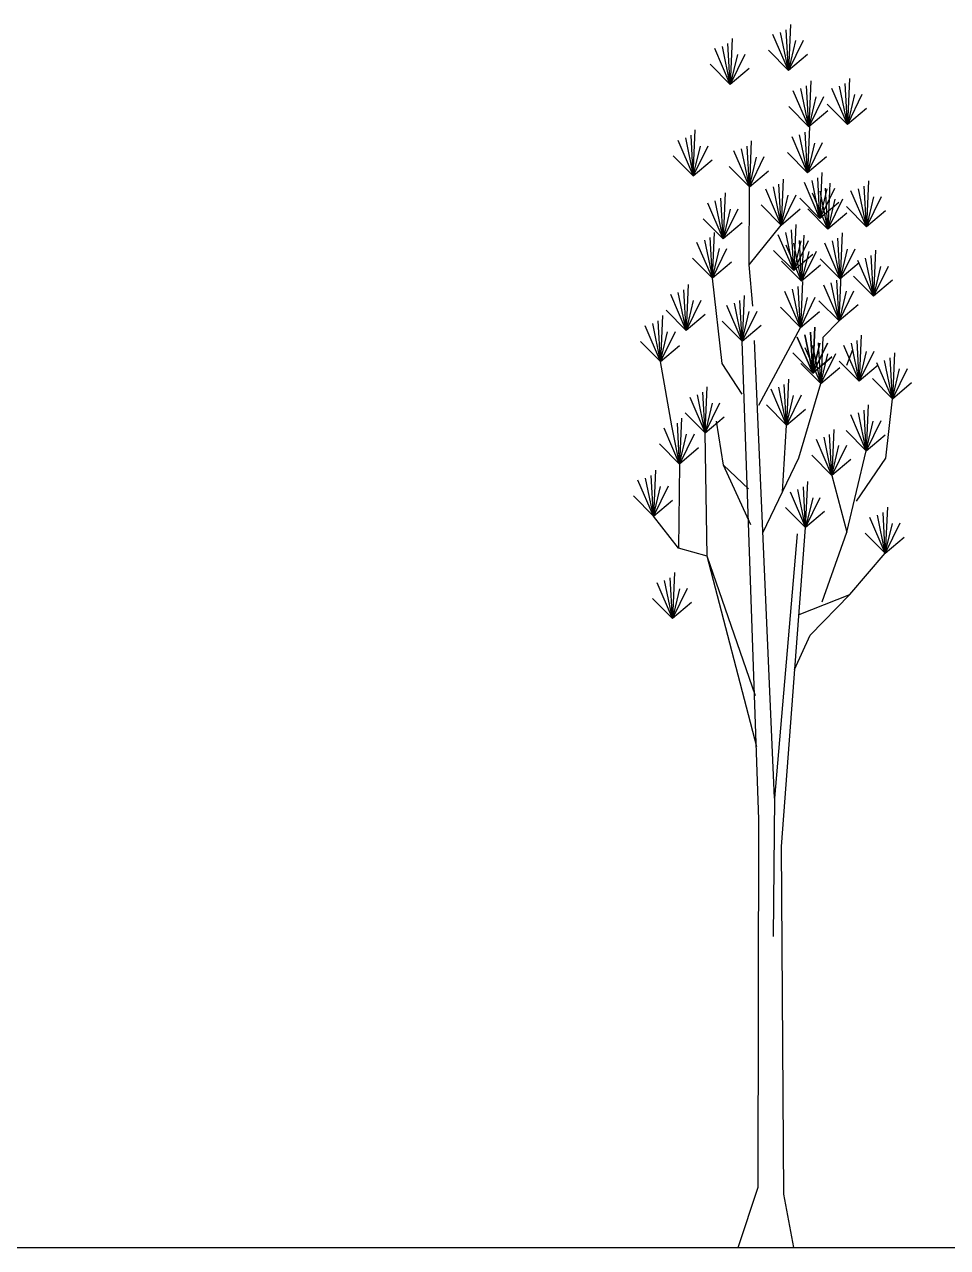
# Model space of a CAD drawing. Header units: millimetres. Extents: x 13268 to 164478, y 289082 to 363688.
# Drawn here: x 137464 to 146764, y 295941 to 308264 of the extents above; entities that cross this region are included whole.
import ezdxf

# ---------------------------------------------------------------- set-up
doc = ezdxf.new("R2010")
doc.units = ezdxf.units.MM
doc.layers.add('www.cad-blocks.net', color=7, linetype='Continuous')

# ---------------------------------------------------------------- blocks, each defined once
blk = doc.blocks.new('A$C37B5454E')
at = {"linetype": 'Continuous'}
for p, q in [((2604, 19765), (2344, 20368)), ((2604, 19765), (2472, 20404)), ((2604, 19765), (2565, 20450)), ((2637, 20537), (2604, 19765)), ((1628, 19531), (1368, 20133)), ((1628, 19531), (1496, 20170)), ((1628, 19531), (1589, 20216)), ((1661, 20303), (1628, 19531)), ((2849, 20267), (2604, 19765)), ((2722, 20266), (2604, 19765)), ((1873, 20033), (1628, 19531)), ((1746, 20032), (1628, 19531)), ((2604, 19765), (2267, 20104)), ((2923, 20034), (2604, 19765)), ((1628, 19531), (1291, 19870)), ((1947, 19800), (1628, 19531)), ((2980, 19593), (2946, 18821)), ((3594, 18860), (3555, 19545)), ((3627, 19632), (3594, 18860)), ((2946, 18821), (2686, 19424)), ((2946, 18821), (2814, 19460)), ((2946, 18821), (2908, 19506)), ((3191, 19323), (2946, 18821)), ((3064, 19322), (2946, 18821)), ((3594, 18860), (3334, 19462)), ((3594, 18860), (3462, 19499)), ((3839, 19362), (3594, 18860)), ((3712, 19361), (3594, 18860)), ((2946, 18821), (2610, 19160)), ((3594, 18860), (3257, 19199)), ((3913, 19129), (3594, 18860)), ((3265, 19090), (2946, 18821)), ((1007, 17994), (1040, 18766)), ((2924, 18046), (2886, 18731)), ((2958, 18818), (2924, 18046)), ((747, 18596), (1007, 17994)), ((875, 18633), (1007, 17994)), ((1007, 17994), (969, 18679)), ((1252, 18496), (1007, 17994)), ((1007, 17994), (1125, 18495)), ((1948, 17812), (1910, 18496)), ((1981, 18584), (1948, 17812)), ((2924, 18046), (2664, 18648)), ((2924, 18046), (2792, 18685)), ((3169, 18548), (2924, 18046)), ((3042, 18547), (2924, 18046)), ((670, 18333), (1007, 17994)), ((1948, 17812), (1688, 18414)), ((1948, 17812), (1816, 18451)), ((2193, 18314), (1948, 17812)), ((1948, 17812), (2066, 18312)), ((2924, 18046), (2588, 18385)), ((3243, 18315), (2924, 18046)), ((1007, 17994), (1326, 18263)), ((1611, 18151), (1948, 17812)), ((1948, 17812), (2267, 18081)), ((2517, 17942), (2484, 17170)), ((3133, 17280), (2873, 17882)), ((3133, 17280), (3001, 17919)), ((3133, 17280), (3095, 17965)), ((3167, 18052), (3133, 17280)), ((3300, 17874), (3267, 17102)), ((3947, 17913), (3914, 17141)), ((1541, 17708), (1508, 16936)), ((1945, 16499), (1948, 17812)), ((2484, 17170), (2224, 17773)), ((2484, 17170), (2352, 17809)), ((2484, 17170), (2445, 17855)), ((2729, 17673), (2484, 17170)), ((2484, 17170), (2602, 17671)), ((3267, 17102), (3007, 17704)), ((3378, 17782), (3133, 17280)), ((3251, 17780), (3133, 17280)), ((3267, 17102), (3135, 17741)), ((3267, 17102), (3228, 17787)), ((3914, 17141), (3654, 17743)), ((3914, 17141), (3782, 17780)), ((3914, 17141), (3876, 17825)), ((1508, 16936), (1248, 17539)), ((1508, 16936), (1376, 17575)), ((1508, 16936), (1469, 17621)), ((2147, 17510), (2484, 17170)), ((3133, 17280), (2797, 17619)), ((3452, 17549), (3133, 17280)), ((3512, 17604), (3267, 17102)), ((3385, 17603), (3267, 17102)), ((3914, 17141), (3577, 17480)), ((4159, 17643), (3914, 17141)), ((4032, 17641), (3914, 17141)), ((1508, 16936), (1171, 17275)), ((1753, 17438), (1508, 16936)), ((1626, 17437), (1508, 16936)), ((2484, 17170), (2803, 17440)), ((3267, 17102), (2930, 17441)), ((3586, 17371), (3267, 17102)), ((4233, 17410), (3914, 17141)), ((1327, 16275), (1361, 17047)), ((1827, 17205), (1508, 16936)), ((1945, 16499), (2484, 17170)), ((2693, 16404), (2655, 17089)), ((2726, 17176), (2693, 16404)), ((1327, 16275), (1067, 16877)), ((1195, 16914), (1327, 16275)), ((1327, 16275), (1289, 16959)), ((2693, 16404), (2433, 17007)), ((2693, 16404), (2561, 17043)), ((2938, 16906), (2693, 16404)), ((2811, 16905), (2693, 16404)), ((2826, 16226), (2694, 16865)), ((2826, 16226), (2788, 16911)), ((2860, 16998), (2826, 16226)), ((3474, 16265), (3214, 16867)), ((3474, 16265), (3342, 16904)), ((3474, 16265), (3435, 16950)), ((3507, 17037), (3474, 16265)), ((1327, 16275), (1572, 16777)), ((1327, 16275), (1445, 16775)), ((2693, 16404), (2356, 16743)), ((2826, 16226), (2566, 16829)), ((3012, 16673), (2693, 16404)), ((3071, 16728), (2826, 16226)), ((2944, 16727), (2826, 16226)), ((3719, 16767), (3474, 16265)), ((3592, 16766), (3474, 16265)), ((4031, 15973), (3993, 16658)), ((4064, 16745), (4031, 15973)), ((991, 16614), (1327, 16275)), ((1647, 16544), (1327, 16275)), ((2006, 15808), (1945, 16499)), ((2826, 16226), (2490, 16565)), ((3145, 16495), (2826, 16226)), ((3474, 16265), (3137, 16604)), ((3793, 16534), (3474, 16265)), ((4031, 15973), (3771, 16576)), ((4031, 15973), (3899, 16612)), ((4276, 16475), (4031, 15973)), ((4149, 16474), (4031, 15973)), ((1494, 14845), (1327, 16275)), ((3454, 15560), (3415, 16245)), ((3454, 15560), (3487, 16332)), ((4031, 15973), (3694, 16312)), ((4350, 16242), (4031, 15973)), ((887, 15399), (755, 16038)), ((887, 15399), (849, 16084)), ((920, 16171), (887, 15399)), ((2804, 15451), (2544, 16054)), ((2804, 15451), (2672, 16090)), ((2804, 15451), (2766, 16136)), ((2838, 16223), (2804, 15451)), ((3194, 16163), (3454, 15560)), ((3454, 15560), (3322, 16199)), ((3699, 16062), (3454, 15560)), ((3572, 16061), (3454, 15560)), ((887, 15399), (627, 16002)), ((1132, 15901), (887, 15399)), ((1005, 15900), (887, 15399)), ((1828, 15217), (1568, 15819)), ((1828, 15217), (1696, 15856)), ((1828, 15217), (1790, 15902)), ((1862, 15989), (1828, 15217)), ((3049, 15953), (2804, 15451)), ((2804, 15451), (2922, 15952)), ((3454, 15560), (3117, 15899)), ((3773, 15829), (3454, 15560)), ((490, 15648), (457, 14876)), ((887, 15399), (550, 15738)), ((1206, 15668), (887, 15399)), ((2073, 15719), (1828, 15217)), ((1828, 15217), (1946, 15718)), ((2468, 15790), (2804, 15451)), ((2804, 15451), (3123, 15720)), ((457, 14876), (197, 15478)), ((457, 14876), (325, 15515)), ((457, 14876), (418, 15561)), ((1491, 15556), (1828, 15217)), ((1828, 15217), (2147, 15486)), ((2109, 14147), (2804, 15451)), ((3047, 15457), (3013, 14685)), ((3013, 14685), (3047, 15457)), ((3454, 15560), (3180, 15279)), ((120, 15215), (457, 14876)), ((702, 15378), (457, 14876)), ((457, 14876), (575, 15377)), ((2108, 7189), (1828, 15217)), ((2372, 7544), (2036, 15232)), ((2753, 15287), (3013, 14685)), ((3013, 14685), (2753, 15287)), ((2881, 15324), (3013, 14685)), ((3013, 14685), (2881, 15324)), ((2975, 15370), (3013, 14685)), ((3013, 14685), (2975, 15370)), ((3180, 15279), (3147, 14507)), ((3794, 14546), (3756, 15231)), ((3827, 15318), (3794, 14546)), ((457, 14876), (776, 15145)), ((2677, 15024), (3013, 14685)), ((3013, 14685), (2677, 15024)), ((3147, 14507), (2887, 15109)), ((3258, 15187), (3013, 14685)), ((3013, 14685), (3258, 15187)), ((3131, 15186), (3013, 14685)), ((3013, 14685), (3131, 15186)), ((3147, 14507), (3015, 15146)), ((3147, 14507), (3108, 15192)), ((3392, 15009), (3147, 14507)), ((3147, 14507), (3265, 15008)), ((3794, 14546), (3534, 15148)), ((3582, 14816), (3684, 15078)), ((3794, 14546), (3662, 15185)), ((4039, 15048), (3794, 14546)), ((3912, 15046), (3794, 14546)), ((4385, 15026), (4351, 14254)), ((645, 13796), (457, 14876)), ((1826, 14330), (1494, 14845)), ((2810, 14846), (3147, 14507)), ((3332, 14954), (3013, 14685)), ((3013, 14685), (3332, 14954)), ((3794, 14546), (3457, 14885)), ((4113, 14815), (3794, 14546)), ((4351, 14254), (4091, 14856)), ((4351, 14254), (4219, 14893)), ((4351, 14254), (4313, 14939)), ((3147, 14507), (3466, 14776)), ((4015, 14593), (4351, 14254)), ((4596, 14756), (4351, 14254)), ((4351, 14254), (4469, 14754)), ((1207, 13680), (1241, 14452)), ((2573, 13809), (2313, 14412)), ((2573, 13809), (2441, 14448)), ((2573, 13809), (2535, 14494)), ((2606, 14581), (2573, 13809)), ((2776, 13258), (3147, 14507)), ((4351, 14254), (4670, 14523)), ((947, 14282), (1207, 13680)), ((1207, 13680), (1075, 14319)), ((1207, 13680), (1169, 14365)), ((1207, 13680), (1452, 14182)), ((1325, 14181), (1207, 13680)), ((2818, 14311), (2573, 13809)), ((2573, 13809), (2691, 14310)), ((4242, 13254), (4351, 14254)), ((871, 14019), (1207, 13680)), ((2236, 14148), (2573, 13809)), ((2573, 13809), (2892, 14078)), ((3911, 13378), (3651, 13981)), ((3911, 13378), (3779, 14017)), ((3911, 13378), (3873, 14063)), ((3944, 14150), (3911, 13378)), ((777, 13157), (645, 13796)), ((777, 13157), (739, 13841)), ((810, 13929), (777, 13157)), ((1207, 13680), (1527, 13949)), ((1515, 13135), (1398, 13877)), ((2506, 12691), (2573, 13809)), ((4156, 13880), (3911, 13378)), ((3911, 13378), (4029, 13879)), ((777, 13157), (517, 13759)), ((1022, 13659), (777, 13157)), ((777, 13157), (895, 13657)), ((1241, 11612), (1207, 13680)), ((3334, 12966), (3074, 13568)), ((3334, 12966), (3202, 13605)), ((3334, 12966), (3295, 13650)), ((3367, 13738), (3334, 12966)), ((3574, 13717), (3911, 13378)), ((3911, 13378), (4230, 13647)), ((440, 13496), (777, 13157)), ((1096, 13426), (777, 13157)), ((3579, 13468), (3334, 12966)), ((3334, 12966), (3452, 13466)), ((3583, 12011), (3911, 13378)), ((777, 13157), (760, 11741)), ((2175, 11999), (2776, 13258)), ((2997, 13305), (3334, 12966)), ((3653, 13235), (3334, 12966)), ((3748, 12534), (4242, 13254)), ((337, 12281), (298, 12966)), ((370, 13053), (337, 12281)), ((1931, 12740), (1515, 13135)), ((1972, 12133), (1515, 13135)), ((3334, 12966), (3583, 12011)), ((337, 12281), (77, 12884)), ((337, 12281), (205, 12920)), ((582, 12783), (337, 12281)), ((337, 12281), (455, 12782)), ((2893, 12090), (2855, 12775)), ((2893, 12090), (2927, 12862)), ((0, 12620), (337, 12281)), ((337, 12281), (656, 12550)), ((2633, 12692), (2893, 12090)), ((2893, 12090), (2761, 12729)), ((2893, 12090), (3138, 12592)), ((3011, 12591), (2893, 12090)), ((2893, 12090), (2557, 12429)), ((3212, 12359), (2893, 12090)), ((4231, 11659), (4193, 12344)), ((4265, 12431), (4231, 11659)), ((760, 11741), (337, 12281)), ((4231, 11659), (3971, 12261)), ((4231, 11659), (4099, 12298)), ((4476, 12161), (4231, 11659)), ((4231, 11659), (4349, 12160)), ((2752, 11986), (2372, 7544)), ((2487, 6732), (2893, 12090)), ((3169, 10844), (3583, 12011)), ((3895, 11998), (4231, 11659)), ((4231, 11659), (4550, 11928)), ((1241, 11612), (760, 11741)), ((2076, 8408), (1241, 11612)), ((2051, 9263), (1241, 11612)), ((3634, 10967), (4231, 11659)), ((690, 11334), (657, 10562)), ((657, 10562), (397, 11164)), ((657, 10562), (525, 11201)), ((657, 10562), (619, 11247)), ((657, 10562), (320, 10901)), ((902, 11064), (657, 10562)), ((775, 11062), (657, 10562)), ((2782, 10629), (3634, 10967)), ((2968, 10281), (3634, 10967)), ((976, 10831), (657, 10562)), ((2704, 9706), (2968, 10281)), ((2372, 7544), (2348, 5225)), ((2094, 1016), (2108, 7189)), ((2529, 899), (2487, 6732)), ((1761, 0), (2094, 1016)), ((2695, 0), (2529, 899))]:
    blk.add_line(p, q, dxfattribs=at)
blk = doc.blocks.new('format')
at = {"layer": 'www.cad-blocks.net', "color": 155, "true_color": 0x546d8e}
blk.add_line((20726, 295941), (164478, 295941), dxfattribs=at)

msp = doc.modelspace()

# ---------------------------------------------------------------- block references
msp.add_blockref('format', (0, 0))
at = {"xscale": 0.6, "yscale": 0.6, "zscale": 0.6}
msp.add_blockref('A$C37B5454E', (143599, 295941), dxfattribs=at)

doc.saveas('drawing.dxf')
